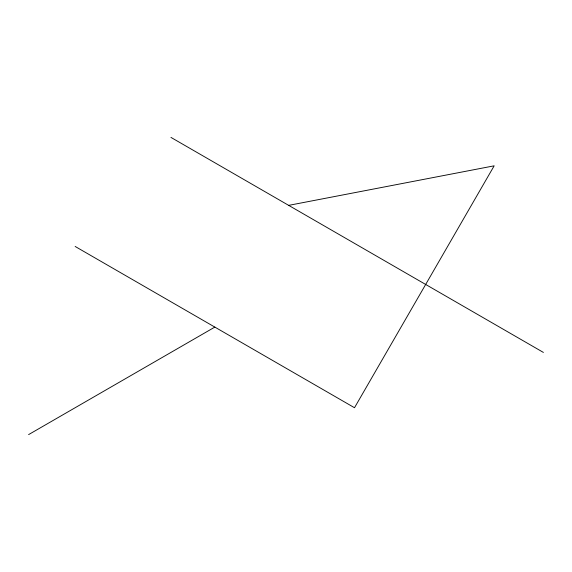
<?xml version="1.0" encoding="UTF-8"?>
<svg xmlns="http://www.w3.org/2000/svg" width="572" height="572" viewBox="0 0 572 572"><rect width="100%" height="100%" fill="white"/><g stroke="black" fill="none" stroke-linecap="round" stroke-linejoin="round"><path stroke-width="0.86" d="M28.6 434.606L214.829 327.091M288.674 205.362L494.172 165.816L354.497 407.729L75.154 246.453M170.942 137.394L543.4 352.423"/></g></svg>
